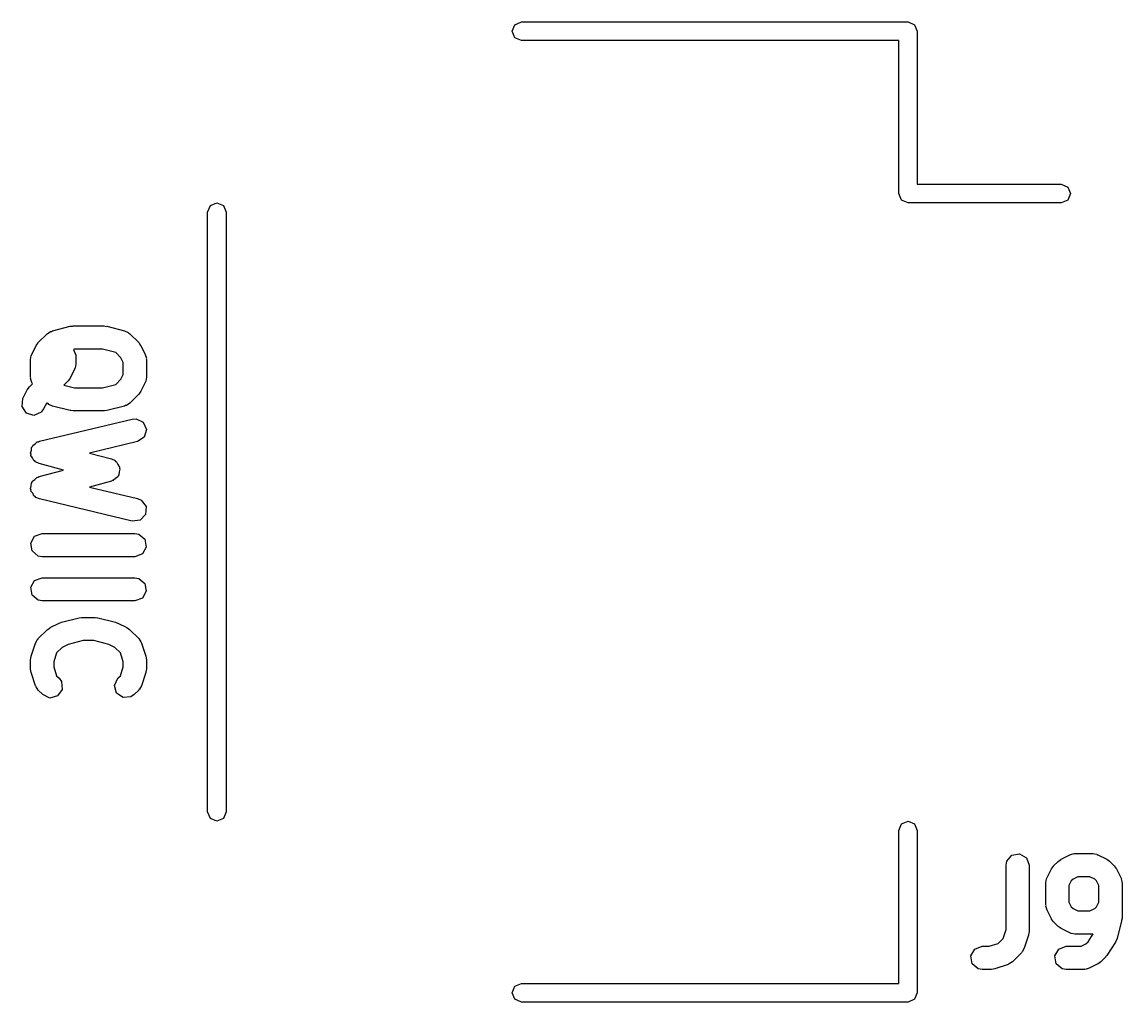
# Model space of a CAD drawing. Extents: x 83.3 to 116.6, y -116.6 to -83.3.
# Drawn here: x 83.29 to 90.41, y -96.17 to -89.83 of the extents above; entities that cross this region are included whole.
import ezdxf

# ---------------------------------------------------------------- set-up
doc = ezdxf.new("R2010")
doc.units = 0
doc.layers.add('BLACK', color=7, linetype='CONTINUOUS')

msp = doc.modelspace()

# ---------------------------------------------------------------- linework, layer by layer
at = {"layer": 'BLACK', "linetype": 'CONTINUOUS'}
for p, q in [((86.465, -89.89), (86.4826, -89.8476)), ((86.4826, -89.8476), (86.525, -89.83)), ((86.525, -89.83), (89.025, -89.83)), ((89.025, -89.83), (89.0674, -89.8476)), ((89.0674, -89.8476), (89.085, -89.89)), ((86.4826, -89.9324), (86.465, -89.89)), ((89.085, -89.89), (89.085, -90.88)), ((86.525, -89.95), (86.4826, -89.9324)), ((88.965, -89.95), (86.525, -89.95)), ((88.965, -90.94), (88.965, -89.95)), ((89.085, -90.88), (90.015, -90.88)), ((90.015, -90.88), (90.0574, -90.8976)), ((90.0574, -90.8976), (90.075, -90.94)), ((88.9826, -90.9824), (88.965, -90.94)), ((89.025, -91), (88.9826, -90.9824)), ((90.0574, -90.9824), (90.015, -91)), ((90.075, -90.94), (90.0574, -90.9824)), ((84.495, -91.06), (84.5126, -91.0176)), ((84.495, -94.94), (84.495, -91.06)), ((84.5126, -91.0176), (84.555, -91)), ((84.555, -91), (84.5974, -91.0176)), ((84.5974, -91.0176), (84.615, -91.06)), ((84.615, -91.06), (84.615, -94.94)), ((90.015, -91), (89.025, -91)), ((83.4572, -91.847), (83.4785, -91.832)), ((83.4785, -91.832), (83.4859, -91.8314)), ((83.4859, -91.8314), (83.492, -91.8272)), ((83.492, -91.8272), (83.6063, -91.7987)), ((83.6063, -91.7987), (83.6212, -91.7976)), ((83.6212, -91.7976), (83.6245, -91.7964)), ((83.6245, -91.7964), (83.8245, -91.7964)), ((83.8245, -91.7964), (83.8392, -91.799)), ((83.8392, -91.799), (83.8427, -91.7987)), ((83.8427, -91.7987), (83.957, -91.8272)), ((83.957, -91.8272), (83.9808, -91.8378)), ((83.9808, -91.8378), (83.9851, -91.8438)), ((83.9851, -91.8438), (83.9918, -91.847)), ((83.386, -91.9236), (83.3993, -91.9056)), ((83.3993, -91.9056), (83.4, -91.9041)), ((83.4, -91.9041), (83.4572, -91.847)), ((83.9918, -91.847), (84.049, -91.9041)), ((84.049, -91.9041), (84.0618, -91.9225)), ((83.3495, -92.0143), (83.354, -91.9886)), ((83.354, -91.9886), (83.3569, -91.9852)), ((83.3569, -91.9852), (83.3574, -91.9807)), ((83.3574, -91.9807), (83.386, -91.9236)), ((83.6337, -91.9464), (83.6285, -91.9477)), ((83.6285, -91.9477), (83.6424, -91.9857)), ((83.8153, -91.9464), (83.6337, -91.9464)), ((83.6424, -91.9857), (83.6424, -92.0429)), ((83.9004, -91.9677), (83.8153, -91.9464)), ((83.9343, -92.0016), (83.9004, -91.9677)), ((84.0618, -91.9225), (84.063, -91.9236)), ((84.063, -91.9236), (84.0916, -91.9807)), ((84.0916, -91.9807), (84.099, -92.0057)), ((83.3495, -92.1286), (83.3495, -92.0143)), ((83.6424, -92.0429), (83.6378, -92.0685)), ((83.9495, -92.032), (83.9343, -92.0016)), ((83.9495, -92.1109), (83.9495, -92.032)), ((84.099, -92.0057), (84.098, -92.0101)), ((84.098, -92.0101), (84.0995, -92.0143)), ((84.0995, -92.0143), (84.0995, -92.1286)), ((83.351, -92.1328), (83.3495, -92.1286)), ((83.6344, -92.0764), (83.6059, -92.1335)), ((83.6349, -92.0719), (83.6344, -92.0764)), ((83.6378, -92.0685), (83.6349, -92.0719)), ((83.9343, -92.1413), (83.9495, -92.1109)), ((84.0995, -92.1286), (84.095, -92.1542)), ((83.3288, -92.2093), (83.3422, -92.1913)), ((83.3422, -92.1913), (83.3429, -92.1898)), ((83.3429, -92.1898), (83.3618, -92.1709)), ((83.35, -92.1371), (83.351, -92.1328)), ((83.3574, -92.1621), (83.35, -92.1371)), ((83.3618, -92.1709), (83.3574, -92.1621)), ((83.5918, -92.153), (83.5655, -92.1794)), ((83.5655, -92.1794), (83.6337, -92.1964)), ((83.5925, -92.1516), (83.5918, -92.153)), ((83.6059, -92.1335), (83.5925, -92.1516)), ((83.6337, -92.1964), (83.8153, -92.1964)), ((83.8153, -92.1964), (83.9004, -92.1751)), ((83.9004, -92.1751), (83.9343, -92.1413)), ((84.0916, -92.1621), (84.063, -92.2193)), ((84.0921, -92.1577), (84.0916, -92.1621)), ((84.095, -92.1542), (84.0921, -92.1577)), ((83.2944, -92.3174), (83.3003, -92.2665)), ((83.3003, -92.2665), (83.3288, -92.2093)), ((84.049, -92.2387), (83.9918, -92.2959)), ((84.0496, -92.2373), (84.049, -92.2387)), ((84.063, -92.2193), (84.0496, -92.2373)), ((83.3227, -92.3602), (83.2944, -92.3174)), ((83.4344, -92.3335), (83.4189, -92.3545)), ((83.4546, -92.2933), (83.4344, -92.3335)), ((83.4572, -92.2959), (83.4546, -92.2933)), ((83.4639, -92.299), (83.4572, -92.2959)), ((83.4682, -92.305), (83.4639, -92.299)), ((83.492, -92.3156), (83.4682, -92.305)), ((83.6063, -92.3442), (83.492, -92.3156)), ((83.6098, -92.3438), (83.6063, -92.3442)), ((83.6245, -92.3464), (83.6098, -92.3438)), ((83.8427, -92.3442), (83.8278, -92.3452)), ((83.957, -92.3156), (83.8427, -92.3442)), ((83.9631, -92.3115), (83.957, -92.3156)), ((83.9705, -92.3108), (83.9631, -92.3115)), ((83.9918, -92.2959), (83.9705, -92.3108)), ((83.3718, -92.3749), (83.3227, -92.3602)), ((83.4189, -92.3545), (83.3718, -92.3749)), ((83.4071, -92.5413), (84.0071, -92.3985)), ((83.8245, -92.3464), (83.6245, -92.3464)), ((83.8278, -92.3452), (83.8245, -92.3464)), ((84.0071, -92.3985), (84.0331, -92.3969)), ((84.0331, -92.3969), (84.079, -92.4199)), ((84.079, -92.4199), (84.0994, -92.467)), ((84.0994, -92.467), (84.0847, -92.5162)), ((83.3797, -92.5594), (83.3927, -92.5463)), ((83.3927, -92.5463), (83.4006, -92.5457)), ((83.4006, -92.5457), (83.4071, -92.5413)), ((84.0419, -92.5444), (83.731, -92.6184)), ((84.0847, -92.5162), (84.0419, -92.5444)), ((83.3496, -92.6187), (83.3549, -92.601)), ((83.3527, -92.6259), (83.3496, -92.6187)), ((83.3521, -92.6338), (83.3527, -92.6259)), ((83.3549, -92.601), (83.3565, -92.5827)), ((83.3565, -92.5827), (83.362, -92.5771)), ((83.362, -92.5771), (83.3643, -92.5696)), ((83.3643, -92.5696), (83.3797, -92.5594)), ((83.731, -92.6184), (83.8724, -92.6561)), ((83.3627, -92.6489), (83.3521, -92.6338)), ((83.37, -92.6658), (83.3627, -92.6489)), ((83.377, -92.6693), (83.37, -92.6658)), ((83.3815, -92.6758), (83.377, -92.6693)), ((83.4052, -92.6868), (83.3815, -92.6758)), ((83.562, -92.7286), (83.4052, -92.6868)), ((83.8724, -92.6561), (83.896, -92.6671)), ((83.896, -92.6671), (83.9, -92.6727)), ((83.9, -92.6727), (83.9062, -92.6756)), ((83.9062, -92.6756), (83.9143, -92.6932)), ((83.9143, -92.6932), (83.9255, -92.7091)), ((83.3987, -92.7749), (83.4052, -92.7704)), ((83.4052, -92.7704), (83.562, -92.7286)), ((83.9145, -92.7717), (83.8985, -92.7828)), ((83.9162, -92.765), (83.9145, -92.7717)), ((83.9211, -92.7602), (83.9162, -92.765)), ((83.9227, -92.7409), (83.9211, -92.7602)), ((83.9278, -92.7221), (83.9227, -92.7409)), ((83.9255, -92.7091), (83.9249, -92.7159)), ((83.9249, -92.7159), (83.9278, -92.7221)), ((83.3498, -92.8493), (83.3546, -92.8315)), ((83.3546, -92.8315), (83.3557, -92.8131)), ((83.3557, -92.8131), (83.3611, -92.8074)), ((83.3611, -92.8074), (83.3631, -92.7998)), ((83.3631, -92.7998), (83.3782, -92.7892)), ((83.3782, -92.7892), (83.3909, -92.7758)), ((83.3909, -92.7758), (83.3987, -92.7749)), ((83.8724, -92.801), (83.731, -92.8387)), ((83.731, -92.8387), (84.0419, -92.9128)), ((83.878, -92.7971), (83.8724, -92.801)), ((83.8848, -92.7965), (83.878, -92.7971)), ((83.8985, -92.7828), (83.8848, -92.7965)), ((83.3531, -92.8564), (83.3498, -92.8493)), ((83.3526, -92.8643), (83.3531, -92.8564)), ((83.3636, -92.8791), (83.3526, -92.8643)), ((83.3714, -92.8958), (83.3636, -92.8791)), ((83.3785, -92.8992), (83.3714, -92.8958)), ((83.3832, -92.9055), (83.3785, -92.8992)), ((83.4071, -92.9158), (83.3832, -92.9055)), ((84.0419, -92.9128), (84.0658, -92.9231)), ((84.0071, -93.0587), (83.4071, -92.9158)), ((84.0658, -92.9231), (84.0964, -92.9643)), ((84.0964, -92.9643), (84.0933, -93.0155)), ((84.0581, -93.0528), (84.0071, -93.0587)), ((84.0933, -93.0155), (84.0581, -93.0528)), ((83.3506, -93.2013), (83.3763, -93.1568)), ((83.3763, -93.1568), (83.4245, -93.1393)), ((83.4245, -93.1393), (84.0245, -93.1393)), ((84.0245, -93.1393), (84.0501, -93.1438)), ((84.0501, -93.1438), (84.0894, -93.1768)), ((84.0894, -93.1768), (84.0984, -93.2273)), ((83.3595, -93.2518), (83.3506, -93.2013)), ((83.3988, -93.2848), (83.3595, -93.2518)), ((84.0984, -93.2273), (84.0727, -93.2717)), ((83.4245, -93.2893), (83.3988, -93.2848)), ((84.0245, -93.2893), (83.4245, -93.2893)), ((84.0727, -93.2717), (84.0245, -93.2893)), ((83.3506, -93.487), (83.3763, -93.4425)), ((83.3763, -93.4425), (83.4245, -93.425)), ((83.4245, -93.425), (84.0245, -93.425)), ((84.0245, -93.425), (84.0501, -93.4295)), ((84.0501, -93.4295), (84.0894, -93.4625)), ((84.0894, -93.4625), (84.0984, -93.513)), ((83.3595, -93.5375), (83.3506, -93.487)), ((83.3988, -93.5705), (83.3595, -93.5375)), ((84.0984, -93.513), (84.0727, -93.5575)), ((83.4245, -93.575), (83.3988, -93.5705)), ((84.0245, -93.575), (83.4245, -93.575)), ((84.0727, -93.5575), (84.0245, -93.575)), ((83.5492, -93.713), (83.6634, -93.6844)), ((83.6634, -93.6844), (83.6784, -93.6833)), ((83.6784, -93.6833), (83.6816, -93.6821)), ((83.6816, -93.6821), (83.7674, -93.6821)), ((83.7674, -93.6821), (83.7821, -93.6847)), ((83.7821, -93.6847), (83.7855, -93.6844)), ((83.7855, -93.6844), (83.8998, -93.713)), ((83.4, -93.8184), (83.4572, -93.7613)), ((83.4572, -93.7613), (83.4755, -93.7484)), ((83.4755, -93.7484), (83.4767, -93.7472)), ((83.4767, -93.7472), (83.5338, -93.7186)), ((83.5338, -93.7186), (83.5462, -93.7149)), ((83.5462, -93.7149), (83.5492, -93.713)), ((83.8998, -93.713), (83.9116, -93.7182)), ((83.9116, -93.7182), (83.9152, -93.7186)), ((83.9152, -93.7186), (83.9723, -93.7472)), ((83.9723, -93.7472), (83.9903, -93.7606)), ((83.9903, -93.7606), (83.9918, -93.7613)), ((83.9918, -93.7613), (84.049, -93.8184)), ((83.3819, -93.8477), (83.3943, -93.8248)), ((83.3943, -93.8248), (83.3981, -93.8225)), ((83.3981, -93.8225), (83.4, -93.8184)), ((83.6909, -93.8321), (83.5935, -93.8565)), ((83.7581, -93.8321), (83.6909, -93.8321)), ((83.8555, -93.8565), (83.7581, -93.8321)), ((84.049, -93.8184), (84.0639, -93.8397)), ((83.3533, -93.9334), (83.3819, -93.8477)), ((83.5546, -93.8759), (83.5186, -93.9119)), ((83.5935, -93.8565), (83.5546, -93.8759)), ((83.8944, -93.8759), (83.8555, -93.8565)), ((83.9304, -93.9119), (83.8944, -93.8759)), ((84.0639, -93.8397), (84.0643, -93.8442)), ((84.0643, -93.8442), (84.0671, -93.8477)), ((84.0671, -93.8477), (84.0956, -93.9334)), ((83.3495, -93.9571), (83.3534, -93.9351)), ((83.3495, -94.0143), (83.3495, -93.9571)), ((83.3534, -93.9351), (83.3533, -93.9334)), ((83.5186, -93.9119), (83.4995, -93.9693)), ((83.4995, -93.9693), (83.4995, -94.0021)), ((83.9495, -93.9693), (83.9304, -93.9119)), ((83.9495, -94.0021), (83.9495, -93.9693)), ((84.0956, -93.9334), (84.0989, -93.9556)), ((84.0989, -93.9556), (84.0995, -93.9571)), ((84.0995, -93.9571), (84.0995, -94.0143)), ((83.3501, -94.0158), (83.3495, -94.0143)), ((83.3533, -94.038), (83.3501, -94.0158)), ((83.3819, -94.1237), (83.3533, -94.038)), ((83.4995, -94.0021), (83.5186, -94.0595)), ((83.9304, -94.0595), (83.9495, -94.0021)), ((84.0956, -94.038), (84.0671, -94.1237)), ((84.0995, -94.0143), (84.0956, -94.0364)), ((84.0956, -94.0364), (84.0956, -94.038)), ((83.5186, -94.0595), (83.5347, -94.0755)), ((83.5347, -94.0755), (83.5496, -94.0969)), ((83.5496, -94.0969), (83.5541, -94.148)), ((83.8926, -94.122), (83.9143, -94.0755)), ((83.9059, -94.1716), (83.8926, -94.122)), ((83.9143, -94.0755), (83.9304, -94.0595)), ((83.3847, -94.1272), (83.3819, -94.1237)), ((83.3851, -94.1317), (83.3847, -94.1272)), ((83.4, -94.153), (83.3851, -94.1317)), ((83.4286, -94.1816), (83.4, -94.153)), ((83.4751, -94.2033), (83.4286, -94.1816)), ((83.5247, -94.19), (83.4751, -94.2033)), ((83.5541, -94.148), (83.5247, -94.19)), ((83.9479, -94.201), (83.9059, -94.1716)), ((84.0204, -94.1816), (83.999, -94.1965)), ((84.049, -94.153), (84.0204, -94.1816)), ((84.0508, -94.149), (84.049, -94.153)), ((84.0547, -94.1466), (84.0508, -94.149)), ((84.0671, -94.1237), (84.0547, -94.1466)), ((83.999, -94.1965), (83.9479, -94.201)), ((84.5126, -94.9824), (84.495, -94.94)), ((84.615, -94.94), (84.5974, -94.9824)), ((84.555, -95), (84.5126, -94.9824)), ((84.5974, -94.9824), (84.555, -95)), ((88.965, -95.06), (88.9826, -95.0176)), ((88.9826, -95.0176), (89.025, -95)), ((89.025, -95), (89.0674, -95.0176)), ((89.0674, -95.0176), (89.085, -95.06)), ((88.965, -96.05), (88.965, -95.06)), ((89.085, -95.06), (89.085, -96.11)), ((89.6588, -95.2846), (89.6633, -95.259)), ((89.6633, -95.259), (89.6963, -95.2197)), ((89.6963, -95.2197), (89.7468, -95.2108)), ((89.7468, -95.2108), (89.7912, -95.2364)), ((89.7912, -95.2364), (89.8088, -95.2846)), ((89.9664, -95.2887), (89.995, -95.2602)), ((89.995, -95.2602), (90.0134, -95.2473)), ((90.0134, -95.2473), (90.0145, -95.2461)), ((90.0145, -95.2461), (90.0716, -95.2176)), ((90.0716, -95.2176), (90.0966, -95.2101)), ((90.0966, -95.2101), (90.101, -95.2112)), ((90.101, -95.2112), (90.1052, -95.2096)), ((90.1052, -95.2096), (90.2195, -95.2096)), ((90.2195, -95.2096), (90.2451, -95.2142)), ((90.2451, -95.2142), (90.2486, -95.217)), ((90.2486, -95.217), (90.253, -95.2176)), ((90.253, -95.2176), (90.3101, -95.2461)), ((90.3101, -95.2461), (90.3282, -95.2595)), ((90.3282, -95.2595), (90.3296, -95.2602)), ((90.3296, -95.2602), (90.3582, -95.2887)), ((89.6588, -95.701), (89.6588, -95.2846)), ((89.8088, -95.2846), (89.8088, -95.7132)), ((89.9238, -95.3654), (89.9524, -95.3082)), ((89.9524, -95.3082), (89.9657, -95.2902)), ((89.9657, -95.2902), (89.9664, -95.2887)), ((90.3582, -95.2887), (90.3711, -95.3071)), ((90.3711, -95.3071), (90.3723, -95.3082)), ((90.3723, -95.3082), (90.4008, -95.3654)), ((89.9159, -95.3989), (89.9204, -95.3733)), ((89.9159, -95.5418), (89.9159, -95.3989)), ((89.9204, -95.3733), (89.9233, -95.3698)), ((89.9233, -95.3698), (89.9238, -95.3654)), ((90.0811, -95.3862), (90.0659, -95.4166)), ((90.0925, -95.3748), (90.0811, -95.3862)), ((90.1229, -95.3596), (90.0925, -95.3748)), ((90.2018, -95.3596), (90.1229, -95.3596)), ((90.2322, -95.3748), (90.2018, -95.3596)), ((90.2435, -95.3862), (90.2322, -95.3748)), ((90.2588, -95.4166), (90.2435, -95.3862)), ((90.4008, -95.3654), (90.4083, -95.3903)), ((90.4083, -95.3903), (90.4072, -95.3947)), ((90.4072, -95.3947), (90.4088, -95.3989)), ((90.4088, -95.3989), (90.4088, -95.6275)), ((90.0659, -95.4166), (90.0659, -95.5241)), ((90.2588, -95.5241), (90.2588, -95.4166)), ((89.9174, -95.546), (89.9159, -95.5418)), ((89.9164, -95.5504), (89.9174, -95.546)), ((90.0659, -95.5241), (90.0811, -95.5545)), ((90.2435, -95.5545), (90.2588, -95.5241)), ((89.9238, -95.5753), (89.9164, -95.5504)), ((89.9524, -95.6325), (89.9238, -95.5753)), ((90.0811, -95.5545), (90.0925, -95.5659)), ((90.0925, -95.5659), (90.1229, -95.5811)), ((90.1229, -95.5811), (90.2018, -95.5811)), ((90.2018, -95.5811), (90.2322, -95.5659)), ((90.2322, -95.5659), (90.2435, -95.5545)), ((89.9536, -95.6336), (89.9524, -95.6325)), ((89.9664, -95.652), (89.9536, -95.6336)), ((89.995, -95.6805), (89.9664, -95.652)), ((89.9965, -95.6812), (89.995, -95.6805)), ((90.0145, -95.6946), (89.9965, -95.6812)), ((90.4065, -95.6457), (90.3779, -95.76)), ((90.4088, -95.6275), (90.4062, -95.6422)), ((90.4062, -95.6422), (90.4065, -95.6457)), ((89.6075, -95.7905), (89.6396, -95.7584)), ((89.6396, -95.7584), (89.6588, -95.701)), ((89.8049, -95.7369), (89.7763, -95.8226)), ((89.8088, -95.7132), (89.8049, -95.7353)), ((89.8049, -95.7353), (89.8049, -95.7369)), ((90.0716, -95.7231), (90.0145, -95.6946)), ((90.0761, -95.7237), (90.0716, -95.7231)), ((90.0795, -95.7265), (90.0761, -95.7237)), ((90.1052, -95.7311), (90.0795, -95.7265)), ((90.2195, -95.7311), (90.1052, -95.7311)), ((90.1897, -95.7797), (90.2231, -95.7298)), ((90.2231, -95.7298), (90.2195, -95.7311)), ((89.4313, -95.8716), (89.457, -95.8272)), ((89.457, -95.8272), (89.5052, -95.8096)), ((89.5052, -95.8096), (89.5502, -95.8096)), ((89.5502, -95.8096), (89.6075, -95.7905)), ((89.7763, -95.8226), (89.7639, -95.8455)), ((89.9742, -95.8716), (89.9998, -95.8272)), ((89.9998, -95.8272), (90.048, -95.8096)), ((90.048, -95.8096), (90.1446, -95.8096)), ((90.1446, -95.8096), (90.175, -95.7944)), ((90.175, -95.7944), (90.1897, -95.7797)), ((90.3676, -95.7834), (90.3104, -95.8691)), ((90.3677, -95.783), (90.3676, -95.7834)), ((90.3779, -95.76), (90.3677, -95.783)), ((89.4402, -95.9221), (89.4313, -95.8716)), ((89.7582, -95.852), (89.7011, -95.9091)), ((89.7601, -95.8479), (89.7582, -95.852)), ((89.7639, -95.8455), (89.7601, -95.8479)), ((89.9831, -95.9221), (89.9742, -95.8716)), ((90.3011, -95.8805), (90.2725, -95.9091)), ((90.3025, -95.8774), (90.3011, -95.8805)), ((90.3104, -95.8691), (90.3025, -95.8774)), ((89.4795, -95.9551), (89.4402, -95.9221)), ((89.5052, -95.9596), (89.4795, -95.9551)), ((89.5623, -95.9596), (89.5052, -95.9596)), ((89.5639, -95.9591), (89.5623, -95.9596)), ((89.586, -95.9558), (89.5639, -95.9591)), ((89.6718, -95.9272), (89.586, -95.9558)), ((89.6753, -95.9244), (89.6718, -95.9272)), ((89.6797, -95.924), (89.6753, -95.9244)), ((89.7011, -95.9091), (89.6797, -95.924)), ((90.0224, -95.9551), (89.9831, -95.9221)), ((90.048, -95.9596), (90.0224, -95.9551)), ((90.1623, -95.9596), (90.048, -95.9596)), ((90.1665, -95.9581), (90.1623, -95.9596)), ((90.1709, -95.9591), (90.1665, -95.9581)), ((90.1959, -95.9517), (90.1709, -95.9591)), ((90.253, -95.9231), (90.1959, -95.9517)), ((90.2541, -95.922), (90.253, -95.9231)), ((90.2725, -95.9091), (90.2541, -95.922)), ((86.465, -96.11), (86.4826, -96.0676)), ((86.4826, -96.1524), (86.465, -96.11)), ((86.4826, -96.0676), (86.525, -96.05)), ((86.525, -96.05), (88.965, -96.05)), ((89.085, -96.11), (89.0674, -96.1524)), ((86.525, -96.17), (86.4826, -96.1524)), ((89.025, -96.17), (86.525, -96.17)), ((89.0674, -96.1524), (89.025, -96.17))]:
    msp.add_line(p, q, dxfattribs=at)

doc.saveas('drawing.dxf')
